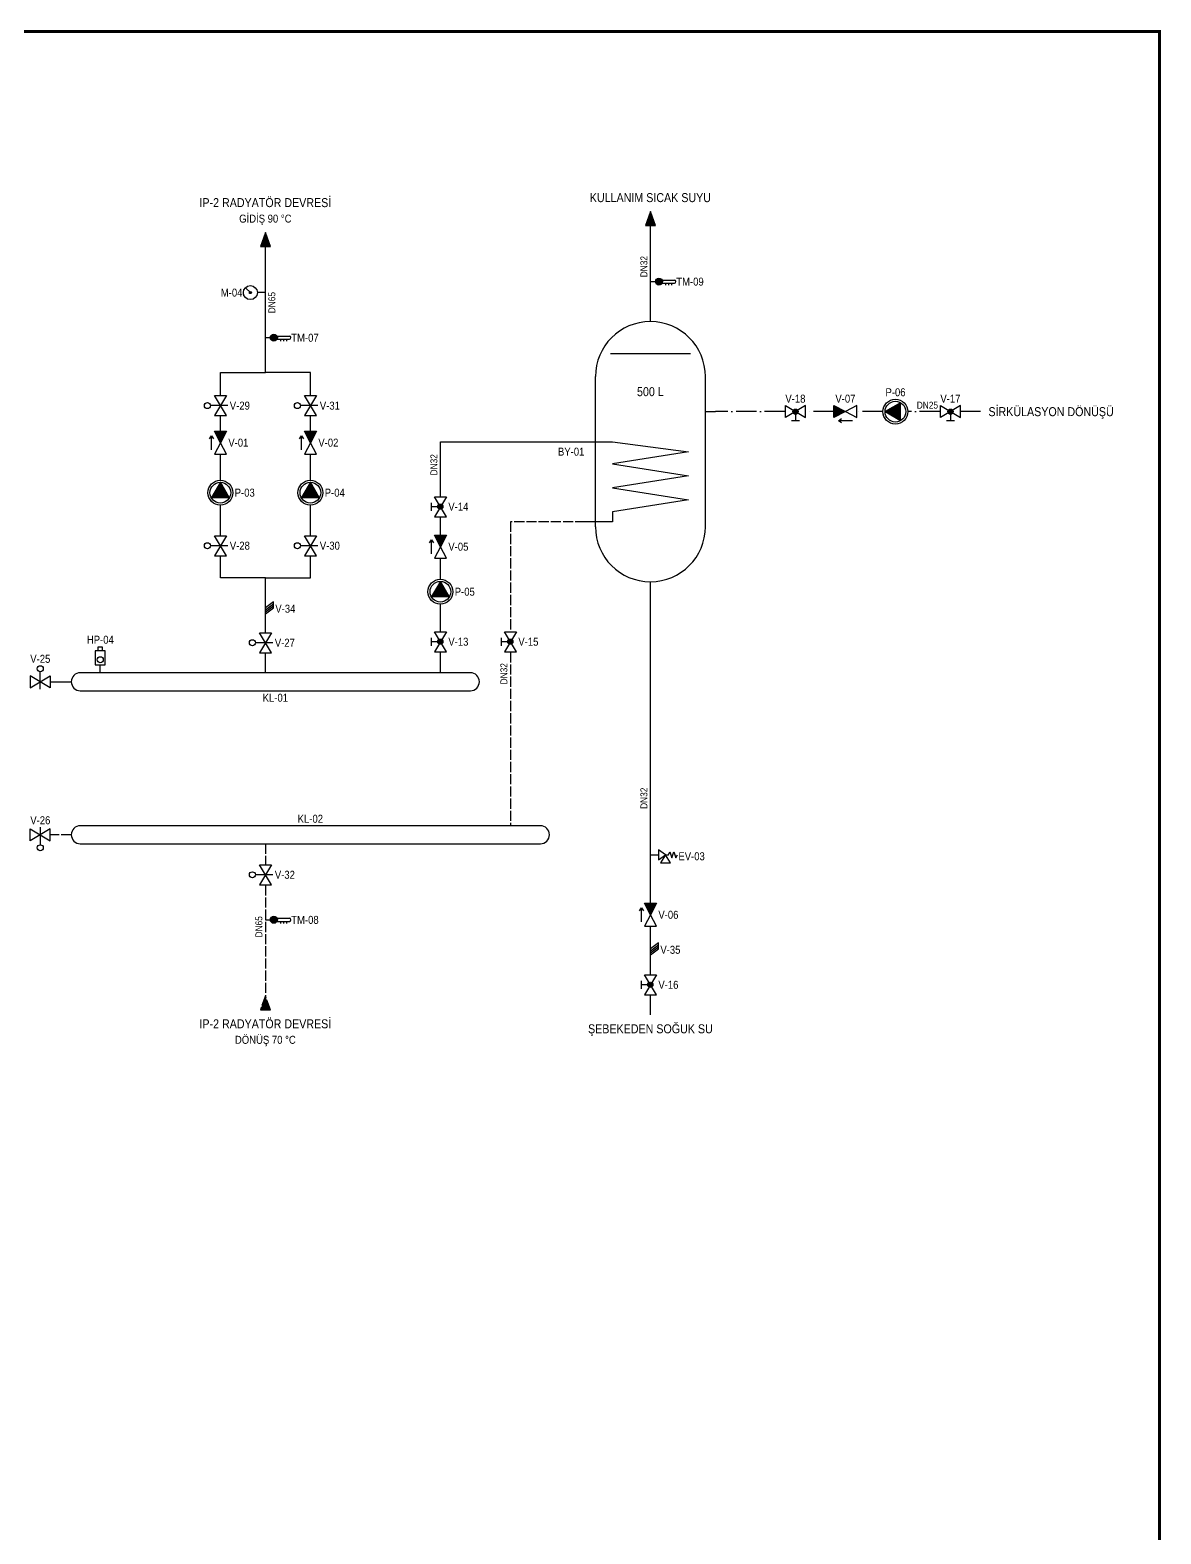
# Model space of a CAD drawing. Header units: centimetres. Extents: x -1098 to 2215, y -3051 to 772.
# Drawn here: x 1085 to 2215, y -732 to 772 of the extents above; entities that cross this region are included whole.
import ezdxf
from ezdxf.enums import TextEntityAlignment as Align

# ---------------------------------------------------------------- set-up
doc = ezdxf.new("R2010")
doc.units = ezdxf.units.CM
doc.header["$LTSCALE"] = 8
doc.linetypes.add('DASHDOT', pattern=[3.556, 2.54, -0.508, 0, -0.508])
doc.linetypes.add('DASHED', pattern=[1.524, 1.27, -0.254])
for name, color, linetype in [('ROTAS-ISITMA-CAP', 41, 'Continuous'), ('ROTAS-ISITMA-CIHAZ', 135, 'Continuous'), ('ROTAS-ISITMA-DONUS', 30, 'DASHED'), ('ROTAS-ISITMA-ETIKET', 3, 'Continuous'), ('ROTAS-ISITMA-GIDIS', 10, 'Continuous'), ('ROTAS-ISITMA-KOLLEKTOR', 7, 'Continuous'), ('ROTAS-ISITMA-POMPA', 30, 'Continuous'), ('ROTAS-ISITMA-VANA', 1, 'Continuous'), ('ROTAS-ISITMA-YAZI', 7, 'Continuous'), ('ROTAS-PAFTA', 7, 'Continuous'), ('ROTAS-SIHHI-SICAK-SU', 1, 'Continuous'), ('ROTAS-SIHHI-SIRKULASYON', 31, 'DASHDOT'), ('ROTAS-SIHHI-SOGUK-SU', 5, 'Continuous')]:
    doc.layers.add(name, color=color, linetype=linetype)
doc.styles.add('ROTAS', font='arial.ttf')

# ---------------------------------------------------------------- blocks, each defined once
blk = doc.blocks.new('ROTAS-KELEBEK-VANA')
for p, q in [((0, 7.5), (0, 10)), ((0, -7.5), (0, 7.5))]:
    blk.add_line(p, q)
for points in [[(-10, 6), (-10, -6), (0, 0)], [(10, 6), (10, -6), (0, 0)]]:
    blk.add_lwpolyline(points, close=True)
blk.add_circle((0, 13), 3)
blk = doc.blocks.new('ROTAS-PISLIK-TUTUCU')
for p, q in [((-10.5, 0), (10.5, 0)), ((-3, 0), (3, -8)), ((-1, 0), (5, -8)), ((1, -8), (7, -8))]:
    blk.add_line(p, q)
blk.add_lwpolyline([(-5, 0), (1, -8), (7, -8), (1, 0)])
blk = doc.blocks.new('ROTAS-POMPA')
blk.add_hatch(color=7).paths.add_polyline_path([(10.35, 0), (-4.95, 8.85), (-4.95, -8.85)])
blk.add_lwpolyline([(10.35, 0), (-4.95, 8.85), (-4.95, -8.85)], close=True)
for radius in [12.45, 10.35]:
    blk.add_circle((0, 0), radius)
blk = doc.blocks.new('ROTAS-CEKVALF')
blk.add_hatch(color=7).paths.add_polyline_path([(11.5, 6), (11.5, -6), (0, 0)])
blk.add_line((-7, 9), (7, 9))
for points in [[(-11.5, 6), (-11.5, -6), (0, 0)], [(11.5, 6), (11.5, -6), (0, 0)]]:
    blk.add_lwpolyline(points, close=True)
blk.add_lwpolyline([(4, 11), (7, 9), (4, 7)])
blk = doc.blocks.new('ROTAS-TERMOMETRE')
blk.add_hatch(color=7).paths.add_polyline_path([(3.5, 8.5), (3.3, 9.6), (2.8, 10.6), (2.1, 11.3), (1.1, 11.8), (0, 12), (-1.1, 11.8), (-2.1, 11.3), (-2.8, 10.6), (-3.3, 9.6), (-3.5, 8.5), (-3.3, 7.4), (-2.8, 6.4), (-2.1, 5.7), (-1.1, 5.2), (0, 5), (1.1, 5.2), (2.1, 5.7), (2.8, 6.4), (3.3, 7.4)])
for p, q in [((-1.6, 11.6), (-1.6, 24)), ((1.6, 11.6), (1.6, 24)), ((1.6, 21), (3.6, 21)), ((1.6, 18), (3.6, 18)), ((0, 0), (0, 5)), ((1.6, 15), (3.6, 15))]:
    blk.add_line(p, q)
blk.add_circle((0, 8.5), 3.5)
blk.add_arc((0, 24), 1.6, 0, 180)
blk = doc.blocks.new('ROTAS-MANOMETRE')
blk.add_hatch(color=7).paths.add_polyline_path([(1, 15), (0.8, 15.6), (0.3, 16), (-0.3, 16), (-0.8, 15.6), (-1, 15), (-0.8, 14.4), (-0.3, 14), (0.3, 14), (0.8, 14.4)])
for p, q in [((0, 15), (4.5, 19.5)), ((0, 0), (0, 8))]:
    blk.add_line(p, q)
for radius in [7, 1]:
    blk.add_circle((0, 15), radius)
blk = doc.blocks.new('ROTAS-KURESEL-VANA')
blk.add_hatch(color=7).paths.add_polyline_path([(2.6, 0), (2.5, 0.8), (2.1, 1.5), (1.5, 2.1), (0.8, 2.5), (0, 2.6), (-0.8, 2.5), (-1.5, 2.1), (-2.1, 1.5), (-2.5, 0.8), (-2.6, 0), (-2.5, -0.8), (-2.1, -1.5), (-1.5, -2.1), (-0.8, -2.5), (0, -2.6), (0.8, -2.5), (1.5, -2.1), (2.1, -1.5), (2.5, -0.8)])
for p, q in [((-4, 9), (4, 9)), ((0, 2.6), (0, 9))]:
    blk.add_line(p, q)
for points in [[(-10, 6), (-10, -6), (0, 0)], [(10, 6), (10, -6), (0, 0)]]:
    blk.add_lwpolyline(points, close=True)
blk.add_circle((0, 0), 2.6)
blk = doc.blocks.new('ROTAS-BOYLER')
for p, q in [((-40, 228), (40, 228)), ((-55, 55), (-55, 205)), ((55, 55), (55, 205)), ((55, 170), (65, 170))]:
    blk.add_line(p, q)
blk.add_lwpolyline([(-65, 140), (-38, 140), (38, 130), (-38, 118), (38, 106), (-38, 94), (38, 82), (-38, 70), (-38, 60), (-65, 60)])
for centre, start, end in [((0, 205), 0, 180), ((0, 55), 180, 360)]:
    blk.add_arc(centre, 55, start, end)
blk = doc.blocks.new('ROTAS-EMNIYET-VENTILI')
blk.add_line((0, 0), (0, 8))
blk.add_lwpolyline([(0, 15), (0, 18), (-3, 19.5), (3, 21.5), (-3, 23.5), (3, 25.5), (0, 27)])
for points in [[(0, 15), (8, 10), (8, 20)], [(-5, 8), (5, 8), (0, 15)]]:
    blk.add_lwpolyline(points, close=True)
blk = doc.blocks.new('ROTAS-KOLLEKTOR-390')
blk.add_lwpolyline([(0, -9), (390, -9, 1), (390, 9), (0, 9, 1)], format="xyb", close=True)
blk = doc.blocks.new('ROTAS-KOLLEKTOR-460')
blk.add_lwpolyline([(0, -9), (460, -9, 1), (460, 9), (0, 9, 1)], format="xyb", close=True)
blk = doc.blocks.new('ROTAS-OHAC')
blk.add_line((0, 0), (0, 8))
blk.add_lwpolyline([(-5, 8), (5, 8), (5, 22), (-5, 22)], close=True)
blk.add_lwpolyline([(-2, 22), (-2, 26), (2, 26), (2, 22)])
blk.add_circle((0, 13), 3)
blk = doc.blocks.new('ROTAS-OK')
blk.add_hatch(color=7).paths.add_polyline_path([(0, 0), (-14, 5), (-14, -5)])
blk.add_lwpolyline([(0, 0), (-14, 5), (-14, -5)], close=True)

msp = doc.modelspace()

# ---------------------------------------------------------------- linework, layer by layer
at = {"layer": 'ROTAS-ISITMA-DONUS'}
for points in [[(1640, 280), (1565, 280), (1565, 170.5)], [(1565, 149.5), (1565, -24)], [(1126, -33), (1105.5, -33)], [(1320, -42), (1320, -62.5)], [(1320, -83.5), (1320, -194)]]:
    msp.add_lwpolyline(points, dxfattribs=at)
at = {"layer": 'ROTAS-ISITMA-GIDIS'}
for points in [[(1320, 429), (1320, 555)], [(1275, 406.5), (1275, 429), (1320, 429)], [(1365, 406.5), (1365, 429), (1320, 429)], [(1275, 370.5), (1275, 385.5)], [(1365, 370.5), (1365, 385.5)], [(1275, 321.5), (1275, 347.5)], [(1365, 321.5), (1365, 347.5)], [(1495, 305.5), (1495, 360), (1640, 360)], [(1275, 266.5), (1275, 296.5)], [(1365, 266.5), (1365, 296.5)], [(1495, 266.5), (1495, 284.5)], [(1320, 224), (1275, 224), (1275, 245.5)], [(1320, 224), (1365, 224), (1365, 245.5)], [(1495, 222.5), (1495, 243.5)], [(1320, 203.5), (1320, 224)], [(1495, 170.5), (1495, 197.5)], [(1320, 169.5), (1320, 182.5)], [(1320, 129), (1320, 148.5)], [(1495, 129), (1495, 149.5)], [(1105.5, 120), (1126, 120)]]:
    msp.add_lwpolyline(points, dxfattribs=at)
at = {"layer": 'ROTAS-SIHHI-SICAK-SU'}
msp.add_lwpolyline([(1705, 480), (1705, 576)], dxfattribs=at)
at = {"layer": 'ROTAS-SIHHI-SIRKULASYON'}
for points in [[(1839.5, 390), (1770, 390)], [(1888.5, 390), (1860.5, 390)], [(1937.5, 390), (1911.5, 390)], [(1994.5, 390), (1962.5, 390)], [(2035, 390), (2015.5, 390)]]:
    msp.add_lwpolyline(points, dxfattribs=at)
at = {"layer": 'ROTAS-SIHHI-SOGUK-SU'}
for points in [[(1705, -101.5), (1705, 220)], [(1705, -137.5), (1705, -124.5)], [(1705, -172.5), (1705, -158.5)], [(1705, -213), (1705, -193.5)]]:
    msp.add_lwpolyline(points, dxfattribs=at)

# ---------------------------------------------------------------- block references
at = {"layer": 'ROTAS-ISITMA-CIHAZ'}
msp.add_blockref('ROTAS-BOYLER', (1705, 220), dxfattribs=at)
at = {"layer": 'ROTAS-ISITMA-DONUS', "rotation": 90}
msp.add_blockref('ROTAS-OK', (1320, -194), dxfattribs=at)
at = {"layer": 'ROTAS-ISITMA-GIDIS', "rotation": 90}
msp.add_blockref('ROTAS-OK', (1320, 569), dxfattribs=at)
at = {"layer": 'ROTAS-ISITMA-KOLLEKTOR'}
for name, p in [('ROTAS-KOLLEKTOR-390', (1135, 120)), ('ROTAS-KOLLEKTOR-460', (1135, -33))]:
    msp.add_blockref(name, p, dxfattribs=at)
at = {"layer": 'ROTAS-ISITMA-POMPA'}
for p, rotation in [((1950, 390), 180), ((1275, 309), 90), ((1365, 309), 90), ((1495, 210), 90)]:
    msp.add_blockref('ROTAS-POMPA', p, dxfattribs=dict(at, rotation=rotation))
at = {"layer": 'ROTAS-ISITMA-VANA'}
for name, p, rotation in [('ROTAS-MANOMETRE', (1320, 509), 90), ('ROTAS-TERMOMETRE', (1705, 520), 270), ('ROTAS-TERMOMETRE', (1320, 464), 270), ('ROTAS-KELEBEK-VANA', (1275, 396), 90), ('ROTAS-KELEBEK-VANA', (1365, 396), 90), ('ROTAS-KURESEL-VANA', (1850, 390), 180), ('ROTAS-CEKVALF', (1900, 390), 180), ('ROTAS-KURESEL-VANA', (2005, 390), 180), ('ROTAS-CEKVALF', (1275, 359), 90), ('ROTAS-CEKVALF', (1365, 359), 90), ('ROTAS-KURESEL-VANA', (1495, 295), 90), ('ROTAS-KELEBEK-VANA', (1275, 256), 90), ('ROTAS-KELEBEK-VANA', (1365, 256), 90), ('ROTAS-CEKVALF', (1495, 255), 90), ('ROTAS-PISLIK-TUTUCU', (1320, 193), 90), ('ROTAS-KELEBEK-VANA', (1320, 159), 90), ('ROTAS-KURESEL-VANA', (1495, 160), 90), ('ROTAS-KURESEL-VANA', (1565, 160), 90), ('ROTAS-KELEBEK-VANA', (1095, -33), 180), ('ROTAS-EMNIYET-VENTILI', (1705, -53), 270), ('ROTAS-KELEBEK-VANA', (1320, -73), 90), ('ROTAS-CEKVALF', (1705, -113), 90), ('ROTAS-TERMOMETRE', (1320, -118), 270), ('ROTAS-PISLIK-TUTUCU', (1705, -148), 90), ('ROTAS-KURESEL-VANA', (1705, -183), 90)]:
    msp.add_blockref(name, p, dxfattribs=dict(at, rotation=rotation))
for name, p in [('ROTAS-OHAC', (1155, 129)), ('ROTAS-KELEBEK-VANA', (1095, 120))]:
    msp.add_blockref(name, p, dxfattribs=at)
at = {"layer": 'ROTAS-SIHHI-SICAK-SU', "rotation": 90}
msp.add_blockref('ROTAS-OK', (1705, 590), dxfattribs=at)

# ---------------------------------------------------------------- wipeouts: each hides what was drawn before it
for points in [[(1374, 593.5), (1374, 604.5), (1266, 604.5), (1266, 593.5)], [(1754, 598.5), (1754, 609.5), (1656, 609.5), (1656, 598.5)], [(1374, -227.5), (1374, -216.5), (1266, -216.5), (1266, -227.5)], [(1751.4, -232.5), (1751.4, -221.5), (1658.6, -221.5), (1658.6, -232.5)]]:
    msp.add_wipeout(points)

# ---------------------------------------------------------------- next in the draw order: texts
at = {"layer": 'ROTAS-ISITMA-YAZI', "style": 'ROTAS', "width": 0.85}
for s, p in [('IP-2 RADYATÖR DEVRESİ', (1320, 599)), ('KULLANIM SICAK SUYU', (1705, 604)), ('IP-2 RADYATÖR DEVRESİ', (1320, -222)), ('ŞEBEKEDEN SOĞUK SU', (1705, -227))]:
    msp.add_text(s, height=9, dxfattribs=at).set_placement(p, align=Align.MIDDLE_CENTER)

# ---------------------------------------------------------------- next in the draw order: wipeouts: each hides what was drawn before it
for points in [[(1703, 543.9), (1694, 543.9), (1694, 526.1), (1703, 526.1)], [(1296.3, 504), (1296.3, 514), (1276.3, 514), (1276.3, 504)], [(1756.8, 515), (1756.8, 525), (1732.4, 525), (1732.4, 515)], [(1331, 507.9), (1322, 507.9), (1322, 490.1), (1331, 490.1)], [(1371.8, 458.9), (1371.8, 468.9), (1347.4, 468.9), (1347.4, 458.9)], [(1718.6, 404.5), (1718.6, 415.5), (1691.4, 415.5), (1691.4, 404.5)], [(1860, 398), (1860, 408), (1840, 408), (1840, 398)], [(1910, 398), (1910, 408), (1890, 408), (1890, 398)], [(1960.1, 404.4), (1960.1, 414.4), (1940.2, 414.4), (1940.2, 404.4)], [(2015, 398), (2015, 408), (1995, 408), (1995, 398)], [(1304.5, 391), (1304.5, 401), (1284.5, 401), (1284.5, 391)], [(1394.5, 391), (1394.5, 401), (1374.5, 401), (1374.5, 391)], [(2134.9, 384.5), (2134.9, 395.5), (2042, 395.5), (2042, 384.5)], [(1303, 354), (1303, 364), (1283, 364), (1283, 354)], [(1393, 354), (1393, 364), (1373, 364), (1373, 354)], [(1638, 345), (1638, 355), (1613.6, 355), (1613.6, 345)], [(1493, 345.8), (1484, 345.8), (1484, 328), (1493, 328)], [(1309.4, 304), (1309.4, 314), (1289.5, 314), (1289.5, 304)], [(1399.4, 304), (1399.4, 314), (1379.5, 314), (1379.5, 304)], [(1523, 290), (1523, 300), (1503, 300), (1503, 290)], [(1304.5, 251), (1304.5, 261), (1284.5, 261), (1284.5, 251)], [(1394.5, 251), (1394.5, 261), (1374.5, 261), (1374.5, 251)], [(1523, 250), (1523, 260), (1503, 260), (1503, 250)], [(1529.4, 205), (1529.4, 215), (1509.5, 215), (1509.5, 205)], [(1350, 188), (1350, 198), (1330, 198), (1330, 188)], [(1167.2, 157), (1167.2, 167), (1142.8, 167), (1142.8, 157)], [(1349.5, 154), (1349.5, 164), (1329.5, 164), (1329.5, 154)], [(1523, 155), (1523, 165), (1503, 165), (1503, 155)], [(1593, 155), (1593, 165), (1573, 165), (1573, 155)], [(1105, 137.9), (1105, 147.9), (1085, 147.9), (1085, 137.9)], [(1563, 136.9), (1554, 136.9), (1554, 119.1), (1563, 119.1)], [(1342.2, 99), (1342.2, 109), (1317.8, 109), (1317.8, 99)], [(1703, 12.4), (1694, 12.4), (1694, -5.4), (1703, -5.4)], [(1105, -23.5), (1105, -13.5), (1085, -13.5), (1085, -23.5)], [(1377.2, -22), (1377.2, -12), (1352.8, -12), (1352.8, -22)], [(1758.4, -59.5), (1758.4, -49.5), (1734, -49.5), (1734, -59.5)], [(1349.5, -78), (1349.5, -68), (1329.5, -68), (1329.5, -78)], [(1318, -116.1), (1309, -116.1), (1309, -133.9), (1318, -133.9)], [(1371.8, -123.1), (1371.8, -113.1), (1347.4, -113.1), (1347.4, -123.1)], [(1733, -118), (1733, -108), (1713, -108), (1713, -118)], [(1735, -153), (1735, -143), (1715, -143), (1715, -153)], [(1733, -188), (1733, -178), (1713, -178), (1713, -188)]]:
    msp.add_wipeout(points)

# ---------------------------------------------------------------- next in the draw order: texts
at = {"layer": 'ROTAS-ISITMA-CAP', "style": 'ROTAS', "width": 0.85}
for s, p in [('DN32', (1698.5, 535)), ('DN65', (1326.5, 499)), ('DN32', (1488.5, 336.9)), ('DN32', (1558.5, 128)), ('DN32', (1698.5, 3.5)), ('DN65', (1313.5, -125))]:
    msp.add_text(s, height=7, rotation=90, dxfattribs=at).set_placement(p, align=Align.MIDDLE_CENTER)
at = {"layer": 'ROTAS-ISITMA-ETIKET', "style": 'ROTAS', "width": 0.85}
for s, p in [('M-04', (1286.3, 509)), ('TM-09', (1744.6, 520)), ('TM-07', (1359.6, 463.9)), ('V-18', (1850, 403)), ('V-07', (1900, 403)), ('P-06', (1950.1, 409.4)), ('V-17', (2005, 403)), ('V-29', (1294.5, 396)), ('V-31', (1384.5, 396)), ('V-01', (1293, 359)), ('V-02', (1383, 359)), ('BY-01', (1625.8, 350)), ('P-03', (1299.4, 309)), ('P-04', (1389.4, 309)), ('V-14', (1513, 295)), ('V-28', (1294.5, 256)), ('V-30', (1384.5, 256)), ('V-05', (1513, 255)), ('P-05', (1519.4, 210)), ('V-34', (1340, 193)), ('HP-04', (1155, 162)), ('V-27', (1339.5, 159)), ('V-13', (1513, 160)), ('V-15', (1583, 160)), ('V-25', (1095, 142.9)), ('KL-01', (1330, 104)), ('V-26', (1095, -18.5)), ('KL-02', (1365, -17)), ('EV-03', (1746.2, -54.5)), ('V-32', (1339.5, -73)), ('TM-08', (1359.6, -118.1)), ('V-06', (1723, -113)), ('V-35', (1725, -148)), ('V-16', (1723, -183))]:
    msp.add_text(s, height=8, dxfattribs=at).set_placement(p, align=Align.MIDDLE_CENTER)
at = {"layer": 'ROTAS-ISITMA-YAZI', "style": 'ROTAS', "width": 0.85}
msp.add_text('500 L', height=9, dxfattribs=at).set_placement((1705, 410), align=Align.MIDDLE_CENTER)
msp.add_text('SİRKÜLASYON DÖNÜŞÜ', height=9, dxfattribs=at).set_placement((2043, 390), align=Align.MIDDLE_LEFT)

# ---------------------------------------------------------------- next in the draw order: wipeouts: each hides what was drawn before it
for points in [[(1345.7, 578), (1345.7, 588), (1294.3, 588), (1294.3, 578)], [(1345.7, -243), (1345.7, -233), (1294.3, -233), (1294.3, -243)]]:
    msp.add_wipeout(points)

# ---------------------------------------------------------------- next in the draw order: texts
for s, p in [('GİDİŞ 90 °C', (1320, 583)), ('DÖNÜŞ 70 °C', (1320, -238))]:
    msp.add_text(s, height=8, dxfattribs=at).set_placement(p, align=Align.MIDDLE_CENTER)

# ---------------------------------------------------------------- next in the draw order: wipeouts: each hides what was drawn before it
msp.add_wipeout([(1990.9, 392), (1990.9, 401), (1973.1, 401), (1973.1, 392)])

# ---------------------------------------------------------------- next in the draw order: linework, layer by layer
at = {"layer": 'ROTAS-PAFTA', "const_width": 3}
msp.add_lwpolyline([(-1096, -3049.8), (2214, -3049.8), (2214, 770), (-1096, 770)], close=True, dxfattribs=at)

# ---------------------------------------------------------------- next in the draw order: texts
at = {"layer": 'ROTAS-ISITMA-CAP', "style": 'ROTAS', "width": 0.85}
msp.add_text('DN25', height=7, dxfattribs=at).set_placement((1982, 396.5), align=Align.MIDDLE_CENTER)

doc.saveas('drawing.dxf')
